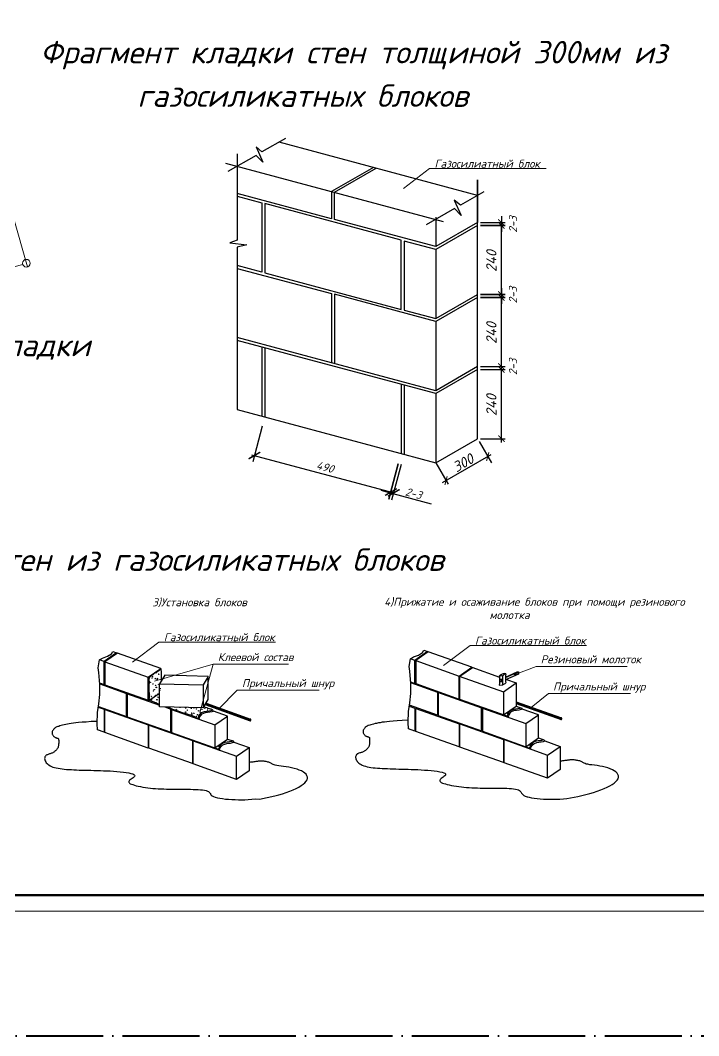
# Model space of a CAD drawing. Header units: millimetres. Extents: x 2279 to 5236, y 896 to 2828.
# Drawn here: x 3839.2 to 4050.9, y 1345.8 to 1662.9 of the extents above; entities that cross this region are included whole.
import ezdxf

# ---------------------------------------------------------------- set-up
doc = ezdxf.new("R2010")
doc.units = ezdxf.units.MM
doc.linetypes.add('ACAD_ISO04W100', pattern=[30, 24, -3, 0, -3])
for name, color, linetype in [('PDF _!!ТОНКАЯ', 7, 'Continuous'), ('PDF _0', 7, 'Continuous'), ('PDF _СПДС_!!ТОНКАЯ', 7, 'Continuous'), ('PDF _Текст', 7, 'Continuous')]:
    doc.layers.add(name, color=color, linetype=linetype)
doc.layers.add('ОС', color=1, linetype='Continuous', lineweight=50)
doc.layers.add('Тонкие', color=83, linetype='Continuous', lineweight=15)
doc.styles.add('PDF ISOCPEUR Italic', font='isocpeui.ttf')

msp = doc.modelspace()

# ---------------------------------------------------------------- linework, layer by layer
at = {"linetype": 'ByBlock', "lineweight": 20, "ltscale": 10}
msp.add_line((3794.04, 1751.52), (3841.42, 1585.9), dxfattribs=at)
at = {"color": 242, "linetype": 'ACAD_ISO04W100', "lineweight": 40, "true_color": 0xcd2027}
msp.add_lwpolyline([(3389.53, 1345.78), (4309.17, 1345.78), (4309.17, 2007.21), (3389.53, 2007.21)], close=True, dxfattribs=at)
at = {"linetype": 'ByBlock', "lineweight": 15, "ltscale": 10}
msp.add_circle((3841.1, 1587.03), 1.2, dxfattribs=at)
msp.add_arc((3789.4, 1767.31), 187.65, 229.4174, 285.6384, dxfattribs=at)
at = {"layer": 'PDF _!!ТОНКАЯ', "lineweight": 25}
for points in [[(3921.91, 1625.95), (3914.62, 1621.76), (3912.76, 1623.33), (3914.88, 1618.54), (3912.76, 1620.66), (3904, 1615.62)], [(3981.85, 1608.21), (3919.96, 1624.81)], [(3906.92, 1621.21), (3906.92, 1594.2), (3904.63, 1593.35), (3909.84, 1592.8), (3906.92, 1592.08), (3906.92, 1541.32), (3968.85, 1524.73), (3981.85, 1532.22), (3981.85, 1613.04), (3981.85, 1599.74), (3968.85, 1592.21)], [(3903.28, 1618.29), (3971.22, 1600.08)], [(3949.38, 1616.93), (3936.34, 1609.4), (3936.34, 1600.93), (3906.92, 1608.8)], [(3968.85, 1601.44), (3968.85, 1592.21), (3937.23, 1600.68), (3937.23, 1609.19), (3950.23, 1616.68)], [(3906.92, 1607.92), (3914.62, 1605.84), (3914.62, 1584.25), (3906.92, 1586.32)], [(3983.84, 1609.35), (3976.56, 1605.16), (3974.65, 1606.73), (3976.77, 1601.95), (3974.7, 1604.06), (3965.89, 1599.03)], [(3989.34, 1601.73), (3989.34, 1599.74), (3989.34, 1598.81), (3989.34, 1596.82)], [(3981.85, 1598.81), (3968.85, 1591.32), (3958.99, 1593.94), (3958.99, 1572.35), (3968.85, 1569.73), (3981.85, 1577.22)], [(3982.87, 1599.74), (3990.57, 1599.74)], [(3989.34, 1576), (3989.34, 1600.08)], [(3968.85, 1591.32), (3968.85, 1569.73)], [(3906.92, 1585.39), (3936.34, 1577.52), (3936.34, 1555.93)], [(3989.34, 1579.21), (3989.34, 1577.22), (3989.34, 1576.33), (3989.34, 1574.34)], [(3981.85, 1576.33), (3968.85, 1568.8), (3937.23, 1577.31), (3937.23, 1555.67)], [(3989.34, 1553.47), (3989.34, 1577.56)], [(3968.85, 1568.8), (3968.85, 1547.21)], [(3981.85, 1554.74), (3968.85, 1547.21), (3906.92, 1563.8)], [(3981.85, 1553.85), (3968.85, 1546.32), (3937.23, 1554.79), (3906.92, 1562.91)], [(3914.62, 1560.84), (3914.62, 1539.25)], [(3915.51, 1560.63), (3915.51, 1538.99)], [(3982.87, 1554.74), (3990.57, 1554.74)], [(3982.87, 1553.85), (3990.57, 1553.85)], [(3989.34, 1530.99), (3989.34, 1555.08)], [(3958.1, 1549.2), (3958.1, 1527.61)], [(3958.99, 1548.94), (3958.99, 1527.35)], [(3968.85, 1546.32), (3968.85, 1524.73), (3972.71, 1518.04)], [(3914.71, 1536.12), (3911.74, 1525.02)], [(3982.87, 1532.22), (3990.57, 1532.22)], [(3982.36, 1531.37), (3986.21, 1524.69)], [(3911.32, 1527.23), (3955.86, 1515.29)], [(3971.01, 1518.5), (3986.17, 1527.27)], [(3958.06, 1524.15), (3955.06, 1513.06)], [(3967.5, 1511.79), (3955.61, 1515), (3954.72, 1515.22), (3951.8, 1516.02)]]:
    msp.add_lwpolyline(points, dxfattribs=at)
for points in [[(3958.1, 1572.61), (3958.1, 1594.2), (3915.51, 1605.63), (3915.51, 1584)], [(3990.57, 1598.81), (3982.87, 1598.81)], [(3990.57, 1577.22), (3982.87, 1577.22)], [(3990.57, 1576.33), (3982.87, 1576.33)], [(3954.21, 1513.31), (3957.17, 1524.36)]]:
    msp.add_lwpolyline(points, close=True, dxfattribs=at)
at = {"layer": 'PDF _!!ТОНКАЯ', "transparency": 33554559}
for points in [[(3988.46, 1600.85), (3988.24, 1600.63), (3990.44, 1598.86)], [(3988.24, 1600.63), (3990.44, 1598.86), (3990.23, 1598.64)], [(3990.44, 1597.92), (3988.24, 1599.74), (3988.46, 1599.96)], [(3990.44, 1597.92), (3988.24, 1599.74), (3988.46, 1599.96)], [(3990.23, 1597.71), (3990.44, 1597.92), (3988.24, 1599.74)], [(3990.23, 1597.71), (3990.44, 1597.92), (3988.24, 1599.74)], [(3988.46, 1578.32), (3988.24, 1578.11), (3990.44, 1576.33)], [(3988.46, 1578.32), (3988.24, 1578.11), (3990.44, 1576.33)], [(3988.24, 1578.11), (3990.44, 1576.33), (3990.23, 1576.12)], [(3988.24, 1578.11), (3990.44, 1576.33), (3990.23, 1576.12)], [(3990.44, 1575.44), (3988.24, 1577.22), (3988.46, 1577.43)], [(3990.44, 1575.44), (3988.24, 1577.22), (3988.46, 1577.43)], [(3990.23, 1575.23), (3990.44, 1575.44), (3988.24, 1577.22)], [(3990.23, 1575.23), (3990.44, 1575.44), (3988.24, 1577.22)], [(3988.46, 1555.84), (3988.24, 1555.63), (3990.44, 1553.85)], [(3988.24, 1555.63), (3990.44, 1553.85), (3990.23, 1553.64)], [(3990.44, 1552.92), (3988.24, 1554.74), (3988.46, 1554.95)], [(3990.23, 1552.71), (3990.44, 1552.92), (3988.24, 1554.74)], [(3988.46, 1533.32), (3988.24, 1533.11), (3990.44, 1531.33)], [(3988.24, 1533.11), (3990.44, 1531.33), (3990.23, 1531.12)], [(3984.56, 1525.32), (3984.86, 1525.24), (3985.32, 1528.03)], [(3984.86, 1525.24), (3985.32, 1528.03), (3985.62, 1527.95)], [(3972.28, 1520.54), (3971.86, 1517.7), (3971.56, 1517.78)], [(3972.58, 1520.45), (3972.28, 1520.54), (3971.86, 1517.7)]]:
    msp.add_solid(points, dxfattribs=at)
at = {"layer": 'PDF _0', "lineweight": 25}
for points in [[(3863.53, 1448.35), (3865.31, 1447.72), (3865.31, 1440.52), (3863.24, 1441.28), (3863.15, 1443.19), (3863.24, 1446.66), (3863.7, 1449.37), (3863.96, 1452.29), (3863.96, 1455.42), (3863.7, 1459.23), (3863.53, 1460.67), (3863.91, 1463.13), (3864.8, 1463.68), (3866.41, 1464.27), (3867.6, 1465.03), (3868.1, 1465.75), (3869.25, 1465.37), (3865.31, 1462.62), (3863.91, 1463.13)], [(3869.25, 1465.37), (3869.5, 1465.29)], [(3960.61, 1448.73), (3962.38, 1448.1), (3962.38, 1440.9), (3960.31, 1441.66), (3960.22, 1443.57), (3960.31, 1447.04), (3960.78, 1449.71), (3961.03, 1452.67), (3961.03, 1455.8), (3960.78, 1459.61), (3960.61, 1461.05), (3960.99, 1463.47), (3961.88, 1464.06), (3963.44, 1464.65), (3964.67, 1465.41), (3965.18, 1466.13), (3966.32, 1465.75), (3962.38, 1463), (3960.99, 1463.47)], [(3966.32, 1465.75), (3966.53, 1465.67)], [(3863.91, 1455.93), (3865.31, 1455.42), (3865.31, 1462.62), (3865.56, 1462.54), (3865.56, 1455.34), (3879.11, 1450.51), (3879.11, 1457.71), (3879.41, 1457.54)], [(3960.99, 1456.27), (3962.38, 1455.8), (3962.38, 1463), (3962.6, 1462.92), (3962.6, 1455.72), (3976.18, 1450.89), (3976.18, 1458.09), (3989.99, 1453.18), (3993.92, 1455.93), (3993.92, 1448.73), (3995.62, 1448.1), (3995.87, 1447.76), (3995.53, 1447.63), (3994.81, 1447.46), (3994.05, 1447.38), (3993.42, 1447.29), (3992.4, 1446.91), (3991.98, 1446.45), (3991.64, 1445.94), (3991.55, 1445.52), (3991.43, 1445.35), (3991.43, 1445.22), (3991.13, 1445.56), (3976.4, 1450.81), (3976.4, 1458.01), (3980.33, 1460.76)], [(3883.22, 1456.61), (3883.22, 1457.71), (3883.22, 1459.28), (3883.18, 1460.29), (3882.5, 1459.78), (3881.78, 1459.32), (3880.97, 1458.89), (3880.59, 1458.51), (3879.92, 1458.05), (3879.41, 1457.54), (3879.32, 1456.95), (3879.37, 1456.14), (3879.32, 1455.25), (3879.32, 1454.24), (3879.32, 1453.65), (3879.37, 1452.38), (3879.37, 1451.53), (3879.32, 1450.47), (3882.63, 1452.76)], [(3881.74, 1459.06), (3881.61, 1459.06), (3881.74, 1459.19)], [(3881.74, 1459.02), (3881.74, 1459.15)], [(3882.5, 1458.6), (3882.37, 1458.68), (3882.54, 1458.77)], [(3882.5, 1458.56), (3882.54, 1458.73)], [(3883.18, 1460.29), (3883.05, 1460.46)], [(3980.12, 1460.84), (3988.72, 1457.75)], [(3990.71, 1458.81), (3990.62, 1458.17), (3990.62, 1457.16), (3990.62, 1456.52), (3990.66, 1456.4), (3990.71, 1455.93), (3990.41, 1455.63), (3990.2, 1455.51), (3989.82, 1455.3)], [(3990.62, 1457.75), (3994.3, 1459.4), (3994.69, 1459.44), (3994.73, 1458.68), (3990.62, 1456.86)], [(3990.62, 1457.62), (3994.69, 1459.44)], [(3863.96, 1455.68), (3872.34, 1452.67)], [(3879.92, 1456.1), (3879.79, 1456.19), (3879.96, 1456.23)], [(3879.92, 1456.06), (3879.96, 1456.19)], [(3880.38, 1457.41), (3880.21, 1457.41), (3880.34, 1457.54)], [(3880.38, 1457.37), (3880.34, 1457.5)], [(3880.51, 1457.84), (3880.38, 1457.92), (3880.55, 1457.96)], [(3880.51, 1457.79), (3880.55, 1457.92)], [(3880.68, 1455.59), (3880.55, 1455.59), (3880.68, 1455.76)], [(3880.68, 1455.55), (3880.68, 1455.72)], [(3881.4, 1457.2), (3881.19, 1457.24), (3881.4, 1457.41), (3881.4, 1457.16)], [(3881.91, 1456.86), (3881.82, 1456.95), (3881.99, 1456.99), (3881.91, 1456.82)], [(3882.07, 1457.24), (3881.95, 1457.24), (3882.07, 1457.41)], [(3882.07, 1457.2), (3882.07, 1457.37)], [(3882.37, 1455.55), (3882.41, 1455.42), (3882.29, 1455.47), (3882.37, 1455.59)], [(3896.21, 1448.14), (3897.82, 1450.77), (3897.82, 1457.96), (3884.32, 1458.34), (3882.63, 1455.68)], [(3897.82, 1457.96), (3896.21, 1455.34), (3896.21, 1448.14), (3882.63, 1448.48), (3882.63, 1455.68), (3896.21, 1455.34)], [(3960.99, 1456.06), (3969.37, 1453.05), (3969.37, 1445.86), (3960.65, 1448.99)], [(3988.67, 1458.09), (3989.1, 1458.17), (3989.48, 1458.22), (3989.82, 1458.17)], [(3988.97, 1457.03), (3989.1, 1457.07), (3989.48, 1457.12), (3989.48, 1456.35), (3989.35, 1456.31)], [(3989.35, 1457.03), (3989.48, 1457.12)], [(3990.92, 1456.99), (3993.92, 1455.93)], [(3863.57, 1448.61), (3872.34, 1445.47), (3872.34, 1452.67), (3882.63, 1449.03)], [(3872.55, 1452.59), (3872.55, 1445.39), (3886.14, 1440.56), (3886.14, 1447.76), (3886.35, 1447.68), (3899.9, 1442.85), (3903.83, 1445.6)], [(3879.32, 1454.49), (3879.37, 1454.49)], [(3879.32, 1454.32), (3879.37, 1454.45)], [(3879.37, 1452.25), (3879.45, 1452.33), (3879.49, 1452.08)], [(3880.76, 1453.39), (3880.64, 1453.48), (3880.8, 1453.52)], [(3880.76, 1453.35), (3880.8, 1453.48)], [(3881.02, 1453.9), (3881.02, 1453.77), (3880.89, 1453.81), (3881.02, 1453.94)], [(3881.36, 1455.13), (3881.23, 1455.21), (3881.4, 1455.25), (3881.36, 1455.08)], [(3881.69, 1454.66), (3881.74, 1454.45), (3881.52, 1454.49), (3881.69, 1454.7)], [(3882.16, 1452.42), (3882.07, 1452.5), (3882.24, 1452.54), (3882.2, 1452.46)], [(3882.75, 1453.65), (3882.63, 1453.65), (3882.71, 1453.77), (3882.75, 1453.6)], [(3882.79, 1454.15), (3882.67, 1454.24), (3882.84, 1454.28), (3882.79, 1454.11)], [(3969.37, 1453.05), (3983.17, 1448.14)], [(3969.62, 1452.97), (3969.62, 1445.77), (3983.17, 1440.94), (3983.17, 1448.14), (3983.42, 1448.06), (3996.97, 1443.23), (4000.91, 1445.98)], [(3989.99, 1453.18), (3989.99, 1445.98), (3993.92, 1448.73)], [(3882.63, 1449.2), (3880.47, 1450.17), (3879.11, 1450.51)], [(3879.37, 1452.12), (3879.49, 1452.12)], [(3879.66, 1452.12), (3879.49, 1452.16), (3879.62, 1452.29)], [(3879.62, 1452.08), (3879.62, 1452.25)], [(3880.13, 1450.89), (3880.17, 1450.77), (3880, 1450.81), (3880.13, 1450.94)], [(3880.17, 1451.66), (3880.04, 1451.74), (3880.21, 1451.78)], [(3880.21, 1450.77), (3880.17, 1450.64), (3880.04, 1450.72), (3880.21, 1450.81)], [(3880.17, 1451.61), (3880.21, 1451.74)], [(3880.25, 1451.06), (3880.34, 1451.06)], [(3880.34, 1451.02), (3880.34, 1451.15)], [(3881.36, 1451.99), (3881.23, 1451.99), (3881.36, 1452.12)], [(3881.36, 1451.95), (3881.36, 1452.08)], [(3881.61, 1449.71), (3881.48, 1449.79), (3881.65, 1449.83)], [(3881.61, 1449.67), (3881.65, 1449.79)], [(3881.86, 1450.64), (3881.74, 1450.64), (3881.86, 1450.77), (3881.86, 1450.6)], [(3882.2, 1451.44), (3882.07, 1451.53), (3882.24, 1451.57)], [(3882.16, 1451.4), (3882.24, 1451.53)], [(3882.63, 1449.2), (3882.63, 1449.2)], [(3896.85, 1449.16), (3910.9, 1444.12)], [(3896.93, 1449.12), (3897.36, 1449.54)], [(3897.15, 1449.58), (3911.03, 1444.67)], [(3897.23, 1448.99), (3897.65, 1449.41)], [(3897.57, 1448.9), (3897.95, 1449.28)], [(3897.87, 1448.78), (3898.29, 1449.2)], [(3993.92, 1450.09), (4008.06, 1445.05)], [(3993.92, 1450.05), (3993.92, 1450.05)], [(3993.92, 1449.62), (3994.26, 1449.96)], [(3993.92, 1449.5), (4007.98, 1444.5)], [(3994.13, 1449.41), (3994.56, 1449.83)], [(3994.47, 1449.33), (3994.85, 1449.75)], [(3994.77, 1449.2), (3995.19, 1449.62)], [(3995.07, 1449.12), (3995.49, 1449.5)], [(3995.4, 1448.99), (3995.83, 1449.41)], [(3995.7, 1448.86), (3996.12, 1449.28)], [(3996.04, 1448.78), (3996.42, 1449.16)], [(3884.28, 1448.44), (3886.14, 1447.76)], [(3885.25, 1448.4), (3885.63, 1448.27), (3886.69, 1447.8), (3887.49, 1447.55), (3889.7, 1446.74), (3890.46, 1446.45), (3891.43, 1446.15), (3892.32, 1445.94), (3893.51, 1445.47), (3894.31, 1445.09), (3894.73, 1444.97), (3894.99, 1444.59), (3894.99, 1444.71), (3895.16, 1444.92), (3895.24, 1445.35), (3895.58, 1445.81), (3896, 1446.32), (3897.02, 1446.7), (3897.61, 1446.79), (3898.37, 1446.87), (3899.09, 1447), (3899.47, 1447.17)], [(3886.35, 1447.68), (3886.35, 1440.48), (3901.08, 1435.27), (3901.38, 1434.89), (3901.38, 1435.02), (3901.51, 1435.23), (3901.59, 1435.65), (3901.93, 1436.12), (3902.35, 1436.58), (3903.37, 1436.97), (3904, 1437.09), (3904.77, 1437.18), (3905.44, 1437.3), (3905.82, 1437.47)], [(3887.37, 1448.35), (3887.37, 1448.35)], [(3887.96, 1447.68), (3887.92, 1447.55), (3887.79, 1447.63), (3887.96, 1447.72)], [(3888.21, 1447.29), (3888.3, 1447.38)], [(3888.3, 1447.25), (3888.3, 1447.34)], [(3889.1, 1448.23), (3888.98, 1448.23), (3889.02, 1448.31)], [(3889.1, 1448.18), (3889.06, 1448.31)], [(3890.8, 1448.18), (3890.84, 1448.06), (3890.67, 1448.1), (3890.8, 1448.23)], [(3890.88, 1446.74), (3890.67, 1446.79), (3890.88, 1446.96), (3890.88, 1446.7)], [(3891.01, 1446.28), (3891.13, 1446.41), (3891.13, 1446.24)], [(3891.05, 1446.28), (3891.13, 1446.28)], [(3891.35, 1447.38), (3891.26, 1447.46), (3891.43, 1447.51)], [(3891.35, 1447.34), (3891.39, 1447.51)], [(3892.53, 1447.93), (3892.4, 1447.93), (3892.53, 1448.06), (3892.53, 1447.89)], [(3892.79, 1446.41), (3892.66, 1446.49), (3892.83, 1446.58)], [(3892.87, 1446.11), (3892.74, 1446.11), (3892.83, 1446.28)], [(3892.79, 1446.36), (3892.83, 1446.53)], [(3892.87, 1446.07), (3892.83, 1446.24)], [(3893.46, 1446.36), (3893.25, 1446.36), (3893.42, 1446.58)], [(3893.29, 1448.18), (3893.38, 1448.14)], [(3893.38, 1448.1), (3893.42, 1448.18)], [(3893.46, 1446.32), (3893.42, 1446.53)], [(3894.22, 1447.89), (3894.27, 1447.76), (3894.14, 1447.8), (3894.22, 1447.93)], [(3894.61, 1445.98), (3894.44, 1445.98), (3894.56, 1446.11)], [(3894.61, 1445.94), (3894.56, 1446.07)], [(3894.86, 1447.29), (3894.82, 1447.17), (3894.69, 1447.25), (3894.86, 1447.34)], [(3894.73, 1444.97), (3894.73, 1445.09), (3894.86, 1445.26), (3894.94, 1445.69), (3895.28, 1446.19), (3895.71, 1446.66), (3896.72, 1447.04), (3897.36, 1447.13), (3898.12, 1447.21), (3898.8, 1447.38), (3899.18, 1447.51), (3898.8, 1447.76), (3898.59, 1447.8), (3898.2, 1447.85), (3897.87, 1447.93), (3897.74, 1448.01), (3897.53, 1448.18), (3896.98, 1448.31), (3896.77, 1448.4), (3896.6, 1448.44)], [(3896, 1447.63), (3895.83, 1447.63), (3895.96, 1447.76)], [(3896, 1447.59), (3895.96, 1447.72)], [(3896.81, 1447.97), (3896.72, 1448.06), (3896.89, 1448.1)], [(3896.81, 1447.93), (3896.89, 1448.06)], [(3897.7, 1447.46), (3897.57, 1447.46), (3897.7, 1447.63)], [(3897.7, 1447.42), (3897.7, 1447.59)], [(3898.16, 1448.65), (3898.59, 1449.07)], [(3898.5, 1448.56), (3898.88, 1448.95)], [(3898.8, 1448.44), (3899.22, 1448.86)], [(3899.09, 1448.31), (3899.52, 1448.73)], [(3899.9, 1442.85), (3899.9, 1435.65), (3903.83, 1438.4), (3903.83, 1445.6), (3899.47, 1447.17), (3899.18, 1447.51)], [(3899.43, 1448.23), (3899.86, 1448.65)], [(3899.73, 1448.1), (3900.15, 1448.52)], [(3900.07, 1448.01), (3900.45, 1448.4)], [(3900.36, 1447.89), (3900.79, 1448.31)], [(3900.66, 1447.76), (3901.08, 1448.18)], [(3901, 1447.68), (3901.42, 1448.06)], [(3901.29, 1447.55), (3901.72, 1447.97)], [(3901.63, 1447.42), (3902.01, 1447.85)], [(3901.93, 1447.34), (3902.35, 1447.76)], [(3902.23, 1447.21), (3902.65, 1447.63)], [(3902.56, 1447.13), (3902.99, 1447.51)], [(3902.86, 1447), (3903.28, 1447.42)], [(3903.2, 1446.87), (3903.58, 1447.29)], [(3903.5, 1446.79), (3903.92, 1447.17)], [(3903.79, 1446.66), (3904.22, 1447.08)], [(3904.13, 1446.53), (3904.55, 1446.96)], [(3904.43, 1446.45), (3904.85, 1446.87)], [(3904.77, 1446.32), (3905.15, 1446.74)], [(3905.06, 1446.19), (3905.49, 1446.62)], [(3905.36, 1446.11), (3905.78, 1446.53)], [(3905.7, 1445.98), (3906.08, 1446.41)], [(3905.99, 1445.9), (3906.42, 1446.28)], [(3906.33, 1445.77), (3906.71, 1446.19)], [(3906.63, 1445.64), (3907.05, 1446.07)], [(3983.42, 1448.06), (3983.42, 1440.86), (3998.16, 1435.61), (3998.41, 1435.27), (3998.41, 1435.4), (3998.58, 1435.61), (3998.66, 1436.03), (3999, 1436.5), (3999.43, 1436.97), (4000.44, 1437.35), (4001.04, 1437.47), (4001.8, 1437.56), (4002.52, 1437.68), (4002.9, 1437.85)], [(3995.62, 1448.1), (3995.24, 1447.97), (3994.52, 1447.85), (3993.75, 1447.72), (3993.12, 1447.63), (3992.15, 1447.25), (3991.72, 1446.79), (3991.38, 1446.32), (3991.26, 1445.9), (3991.13, 1445.69), (3991.13, 1445.56)], [(3991.34, 1446.28), (3991.21, 1446.36), (3991.38, 1446.41)], [(3991.34, 1446.24), (3991.38, 1446.32), (3991.38, 1446.36)], [(3991.55, 1446.58), (3991.43, 1446.58), (3991.64, 1446.79)], [(3991.64, 1446.7), (3991.64, 1446.74)], [(3991.85, 1446.96), (3991.76, 1446.96), (3991.89, 1447.08)], [(3991.89, 1447), (3991.89, 1447.04)], [(3996.97, 1443.23), (3996.97, 1436.03), (4000.91, 1438.79), (4000.91, 1445.98), (3995.87, 1447.76)], [(3996.34, 1448.65), (3996.76, 1449.07)], [(3996.63, 1448.52), (3997.06, 1448.95)], [(3996.97, 1448.44), (3997.39, 1448.86)], [(3997.27, 1448.31), (3997.69, 1448.73)], [(3997.61, 1448.18), (3997.99, 1448.61)], [(3997.9, 1448.1), (3998.33, 1448.52)], [(3998.2, 1447.97), (3998.62, 1448.4)], [(3998.54, 1447.89), (3998.96, 1448.27)], [(3998.83, 1447.76), (3999.26, 1448.18)], [(3999.17, 1447.63), (3999.55, 1448.06)], [(3999.47, 1447.55), (3999.89, 1447.93)], [(3999.77, 1447.42), (4000.19, 1447.85)], [(4000.1, 1447.29), (4000.53, 1447.72)], [(4000.4, 1447.21), (4000.82, 1447.63)], [(4000.74, 1447.08), (4001.12, 1447.51)], [(4001.04, 1447), (4001.46, 1447.38)], [(4001.33, 1446.87), (4001.76, 1447.29)], [(4001.67, 1446.74), (4002.05, 1447.17)], [(4001.97, 1446.66), (4002.39, 1447.04)], [(4002.31, 1446.53), (4002.69, 1446.96)], [(4002.6, 1446.41), (4003.03, 1446.83)], [(4002.9, 1446.32), (4003.32, 1446.74)], [(4003.24, 1446.19), (4003.62, 1446.62)], [(4003.53, 1446.11), (4003.96, 1446.49)], [(4003.83, 1445.98), (4004.25, 1446.41)], [(4004.17, 1445.86), (4004.59, 1446.28)], [(4004.46, 1445.77), (4004.89, 1446.15)], [(4004.8, 1445.64), (4005.18, 1446.07)], [(3863.19, 1443.95), (3861.33, 1443.87), (3859.76, 1443.74), (3858.49, 1443.65), (3857.39, 1443.57), (3856.5, 1443.44), (3855.74, 1443.36), (3855.07, 1443.27), (3854.47, 1443.15), (3853.88, 1443.06), (3853.37, 1442.93), (3852.86, 1442.85), (3852.36, 1442.72), (3851.93, 1442.64), (3851.51, 1442.51), (3851.17, 1442.38), (3850.87, 1442.3), (3850.58, 1442.21), (3850.37, 1442.09), (3850.2, 1442), (3850.03, 1441.92), (3849.9, 1441.79), (3849.82, 1441.71), (3849.69, 1441.58), (3849.6, 1441.49), (3849.52, 1441.37), (3849.43, 1441.24), (3849.35, 1441.11), (3849.27, 1440.94), (3849.18, 1440.82), (3849.14, 1440.65), (3849.1, 1440.48), (3849.1, 1440.31), (3849.14, 1440.14), (3849.18, 1439.97), (3849.22, 1439.8), (3849.31, 1439.63), (3849.43, 1439.51), (3849.56, 1439.34), (3849.69, 1439.21), (3849.82, 1439.08), (3849.94, 1439), (3850.11, 1438.91), (3850.24, 1438.87), (3850.37, 1438.83), (3850.49, 1438.79), (3850.62, 1438.74), (3850.75, 1438.74), (3850.83, 1438.7), (3850.92, 1438.66), (3851, 1438.62), (3851.04, 1438.62), (3851.09, 1438.53), (3851.09, 1438.49), (3851.13, 1438.45), (3851.13, 1438.36), (3851.13, 1438.32), (3851.13, 1438.24), (3851.13, 1438.15), (3851.17, 1438.07), (3851.17, 1437.94), (3851.17, 1437.85), (3851.17, 1437.73), (3851.17, 1437.56), (3851.17, 1437.43), (3851.17, 1437.26), (3851.17, 1437.05), (3851.13, 1436.88), (3851.13, 1436.67), (3851.13, 1436.5), (3851.09, 1436.29), (3851.04, 1436.12), (3851, 1435.95), (3850.96, 1435.78), (3850.87, 1435.65), (3850.79, 1435.48), (3850.7, 1435.36), (3850.62, 1435.23), (3850.49, 1435.1), (3850.37, 1434.98), (3850.24, 1434.85), (3850.11, 1434.72), (3849.99, 1434.59), (3849.82, 1434.47), (3849.65, 1434.34), (3849.48, 1434.26), (3849.31, 1434.13), (3849.14, 1434.04), (3848.93, 1433.96), (3848.72, 1433.87), (3848.5, 1433.83), (3848.29, 1433.75), (3848.08, 1433.71), (3847.87, 1433.62), (3847.66, 1433.54), (3847.45, 1433.45), (3847.28, 1433.37), (3847.15, 1433.24), (3847.02, 1433.07), (3846.89, 1432.9), (3846.85, 1432.73), (3846.81, 1432.52), (3846.77, 1432.31), (3846.81, 1432.05), (3846.85, 1431.84), (3846.98, 1431.59), (3847.11, 1431.29), (3847.28, 1431.04), (3847.53, 1430.78), (3847.78, 1430.53), (3848.08, 1430.32), (3848.46, 1430.06), (3848.88, 1429.85), (3849.31, 1429.68), (3849.82, 1429.56), (3850.37, 1429.39), (3850.96, 1429.3), (3851.59, 1429.18), (3852.23, 1429.09), (3852.91, 1429.05), (3853.63, 1428.96), (3854.39, 1428.92), (3855.15, 1428.88), (3855.91, 1428.84), (3856.72, 1428.79), (3857.56, 1428.75), (3858.45, 1428.71), (3859.34, 1428.71), (3860.23, 1428.67), (3861.2, 1428.67), (3862.18, 1428.63), (3863.15, 1428.63), (3864.17, 1428.58), (3865.18, 1428.54), (3866.2, 1428.5), (3867.26, 1428.46), (3868.32, 1428.37), (3869.33, 1428.29), (3870.39, 1428.2), (3871.36, 1428.12), (3872.25, 1427.99), (3873.06, 1427.86), (3873.73, 1427.69), (3874.29, 1427.52), (3874.67, 1427.36), (3874.88, 1427.14), (3874.92, 1426.97), (3874.79, 1426.76), (3874.62, 1426.55), (3874.37, 1426.34), (3874.07, 1426.13), (3873.78, 1425.92), (3873.52, 1425.7), (3873.31, 1425.53), (3873.14, 1425.32), (3873.06, 1425.15), (3873.06, 1424.98), (3873.14, 1424.82), (3873.31, 1424.65), (3873.52, 1424.48), (3873.86, 1424.31), (3874.29, 1424.18), (3874.79, 1424.01), (3875.39, 1423.84), (3876.02, 1423.71), (3876.74, 1423.55), (3877.46, 1423.42), (3878.22, 1423.29), (3879.03, 1423.21), (3879.79, 1423.08), (3880.59, 1422.99), (3881.4, 1422.95), (3882.24, 1422.87), (3883.05, 1422.83), (3883.94, 1422.83), (3884.78, 1422.78), (3885.72, 1422.74), (3886.65, 1422.74), (3887.58, 1422.74), (3888.55, 1422.74), (3889.48, 1422.74), (3890.46, 1422.74), (3891.39, 1422.74), (3892.28, 1422.74), (3893.12, 1422.7), (3893.97, 1422.66), (3894.73, 1422.66), (3895.41, 1422.57), (3896.09, 1422.53), (3896.64, 1422.44), (3897.15, 1422.32), (3897.57, 1422.19), (3897.91, 1422.02), (3898.16, 1421.81), (3898.33, 1421.6), (3898.46, 1421.39), (3898.63, 1421.13), (3898.8, 1420.92), (3899.01, 1420.67)], [(3894.27, 1445.56), (3894.22, 1445.43), (3894.1, 1445.52), (3894.27, 1445.6)], [(3906.93, 1445.56), (3907.35, 1445.94)], [(3907.26, 1445.43), (3907.65, 1445.86)], [(3907.56, 1445.31), (3907.98, 1445.73)], [(3907.86, 1445.22), (3908.28, 1445.64)], [(3908.2, 1445.09), (3908.62, 1445.52)], [(3908.49, 1445.01), (3908.92, 1445.39)], [(3908.83, 1444.88), (3909.21, 1445.31)], [(3909.13, 1444.75), (3909.55, 1445.18)], [(3909.42, 1444.67), (3909.85, 1445.05)], [(3909.76, 1444.54), (3910.1, 1444.88), (3910.19, 1444.97)], [(3910.06, 1444.42), (3910.48, 1444.84)], [(3910.4, 1444.33), (3910.78, 1444.75)], [(3910.69, 1444.2), (3910.78, 1444.29)], [(3960.22, 1444.33), (3958.4, 1444.2), (3956.84, 1444.12), (3955.57, 1444.04), (3954.47, 1443.91), (3953.58, 1443.82), (3952.82, 1443.74), (3952.14, 1443.65), (3951.55, 1443.53), (3950.95, 1443.44), (3950.4, 1443.32), (3949.9, 1443.23), (3949.43, 1443.1), (3949.01, 1442.98), (3948.58, 1442.89), (3948.24, 1442.77), (3947.91, 1442.68), (3947.65, 1442.6), (3947.44, 1442.47), (3947.27, 1442.38), (3947.1, 1442.3), (3946.97, 1442.17), (3946.85, 1442.09), (3946.76, 1441.96), (3946.68, 1441.88), (3946.59, 1441.75), (3946.47, 1441.62), (3946.38, 1441.45), (3946.3, 1441.33), (3946.25, 1441.2), (3946.21, 1441.03), (3946.17, 1440.86), (3946.17, 1440.69), (3946.17, 1440.52), (3946.21, 1440.35), (3946.3, 1440.18), (3946.38, 1440.01), (3946.47, 1439.84), (3946.59, 1439.72), (3946.72, 1439.59), (3946.85, 1439.46), (3947.02, 1439.38), (3947.14, 1439.29), (3947.31, 1439.25), (3947.44, 1439.21), (3947.57, 1439.17), (3947.69, 1439.12), (3947.82, 1439.12), (3947.91, 1439.08), (3947.99, 1439.04), (3948.03, 1439), (3948.07, 1438.95), (3948.12, 1438.91), (3948.16, 1438.87), (3948.16, 1438.83), (3948.2, 1438.74), (3948.2, 1438.7), (3948.2, 1438.62), (3948.2, 1438.53), (3948.2, 1438.45), (3948.2, 1438.32), (3948.2, 1438.19), (3948.2, 1438.07), (3948.2, 1437.94), (3948.2, 1437.81), (3948.2, 1437.64), (3948.2, 1437.43), (3948.2, 1437.26), (3948.2, 1437.05), (3948.2, 1436.88), (3948.16, 1436.67), (3948.12, 1436.5), (3948.07, 1436.33), (3948.03, 1436.16), (3947.95, 1436.03), (3947.86, 1435.86), (3947.78, 1435.74), (3947.69, 1435.61), (3947.57, 1435.48), (3947.44, 1435.36), (3947.31, 1435.23), (3947.19, 1435.1), (3947.02, 1434.98), (3946.89, 1434.85), (3946.72, 1434.72), (3946.55, 1434.64), (3946.38, 1434.51), (3946.17, 1434.43), (3946, 1434.34), (3945.79, 1434.26), (3945.58, 1434.21), (3945.32, 1434.13), (3945.11, 1434.09), (3944.9, 1434), (3944.69, 1433.92), (3944.52, 1433.83), (3944.35, 1433.75), (3944.18, 1433.62), (3944.05, 1433.45), (3943.97, 1433.28), (3943.88, 1433.11), (3943.84, 1432.9), (3943.84, 1432.69), (3943.88, 1432.44), (3943.93, 1432.22), (3944.05, 1431.97), (3944.18, 1431.67), (3944.35, 1431.42), (3944.56, 1431.17), (3944.86, 1430.91), (3945.15, 1430.66), (3945.53, 1430.45), (3945.92, 1430.23), (3946.38, 1430.06), (3946.89, 1429.94), (3947.44, 1429.77), (3948.03, 1429.68), (3948.63, 1429.56), (3949.3, 1429.47), (3949.98, 1429.43), (3950.7, 1429.34), (3951.42, 1429.3), (3952.18, 1429.26), (3952.99, 1429.22), (3953.79, 1429.18), (3954.64, 1429.13), (3955.48, 1429.09), (3956.37, 1429.09), (3957.3, 1429.05), (3958.24, 1429.05), (3959.21, 1429.01), (3960.22, 1429.01), (3961.2, 1428.96), (3962.26, 1428.92), (3963.27, 1428.88), (3964.33, 1428.84), (3965.35, 1428.75), (3966.41, 1428.67), (3967.42, 1428.58), (3968.4, 1428.5), (3969.33, 1428.37), (3970.13, 1428.2), (3970.81, 1428.07), (3971.36, 1427.91), (3971.74, 1427.74), (3971.95, 1427.52), (3971.95, 1427.36), (3971.87, 1427.14), (3971.7, 1426.93), (3971.4, 1426.72), (3971.15, 1426.51), (3970.85, 1426.3), (3970.55, 1426.09), (3970.34, 1425.92), (3970.22, 1425.7), (3970.13, 1425.53), (3970.13, 1425.37), (3970.22, 1425.2), (3970.34, 1425.03), (3970.6, 1424.86), (3970.94, 1424.69), (3971.36, 1424.56), (3971.87, 1424.39), (3972.46, 1424.22), (3973.09, 1424.1), (3973.81, 1423.93), (3974.53, 1423.8), (3975.3, 1423.67), (3976.06, 1423.59), (3976.86, 1423.46), (3977.67, 1423.38), (3978.47, 1423.33), (3979.28, 1423.25), (3980.12, 1423.21), (3980.97, 1423.16), (3981.86, 1423.16), (3982.75, 1423.12), (3983.68, 1423.12), (3984.65, 1423.12), (3985.58, 1423.12), (3986.56, 1423.12), (3987.49, 1423.12), (3988.42, 1423.12), (3989.35, 1423.08), (3990.2, 1423.08), (3991, 1423.04), (3991.76, 1422.99), (3992.48, 1422.95), (3993.12, 1422.91), (3993.71, 1422.78), (3994.22, 1422.7), (3994.64, 1422.57), (3994.98, 1422.4), (3995.19, 1422.19), (3995.4, 1421.98), (3995.53, 1421.77), (3995.66, 1421.51), (3995.83, 1421.3), (3996.04, 1421.05), (3996.34, 1420.84), (3996.76, 1420.58), (3997.65, 1420.33)], [(4005.1, 1445.52), (4005.52, 1445.94)], [(4005.4, 1445.43), (4005.82, 1445.86)], [(4005.73, 1445.31), (4006.16, 1445.73)], [(4006.03, 1445.18), (4006.45, 1445.6)], [(4006.37, 1445.09), (4006.75, 1445.52)], [(4006.67, 1444.97), (4007.09, 1445.39)], [(4006.96, 1444.88), (4007.39, 1445.26)], [(4007.3, 1444.75), (4007.72, 1445.18)], [(4007.6, 1444.63), (4007.85, 1444.88)], [(4007.94, 1444.54), (4007.94, 1444.54)], [(4008.02, 1445.05), (4008.02, 1445.05)], [(3906.71, 1425.83), (3906.71, 1433.03), (3910.65, 1435.74), (3910.65, 1428.54), (3906.71, 1425.83), (3893.12, 1430.66), (3893.12, 1437.85), (3906.71, 1433.03)], [(3905.57, 1437.81), (3905.19, 1437.64), (3904.47, 1437.52), (3903.71, 1437.43), (3903.07, 1437.35), (3902.1, 1436.97), (3901.63, 1436.46), (3901.34, 1435.99), (3901.21, 1435.57), (3901.08, 1435.4), (3901.08, 1435.27)], [(3901.8, 1436.63), (3901.72, 1436.63), (3901.85, 1436.75), (3901.85, 1436.67)], [(3903.83, 1438.4), (3905.57, 1437.81), (3905.82, 1437.47), (3910.65, 1435.74)], [(4003.74, 1426.21), (4003.74, 1433.41), (4007.68, 1436.12), (4007.68, 1428.92), (4003.74, 1426.21), (3990.2, 1431.04), (3990.2, 1438.24), (4003.74, 1433.41)], [(4002.6, 1438.19), (4002.22, 1438.02), (4001.54, 1437.9), (4000.78, 1437.81), (4000.15, 1437.73), (3999.13, 1437.35), (3998.71, 1436.84), (3998.37, 1436.37), (3998.28, 1435.95), (3998.16, 1435.74), (3998.16, 1435.61)], [(3998.37, 1436.33), (3998.24, 1436.41), (3998.41, 1436.5)], [(3998.58, 1436.63), (3998.45, 1436.67), (3998.62, 1436.84), (3998.62, 1436.75)], [(3998.83, 1437.01), (3998.79, 1437.01), (3998.88, 1437.13), (3998.92, 1437.05)], [(4000.91, 1438.79), (4002.6, 1438.19), (4002.9, 1437.85), (4007.68, 1436.12)], [(3901.29, 1435.95), (3901.17, 1436.03), (3901.34, 1436.12)], [(3901.29, 1435.91), (3901.34, 1435.99), (3901.34, 1436.08)], [(3901.51, 1436.25), (3901.38, 1436.29), (3901.59, 1436.46), (3901.59, 1436.37)], [(3998.37, 1436.29), (3998.37, 1436.37), (3998.41, 1436.46)], [(3898.8, 1420.92), (3899.09, 1420.67), (3899.47, 1420.45), (3900.02, 1420.29), (3900.7, 1420.07), (3901.46, 1419.95), (3902.31, 1419.82), (3903.24, 1419.69), (3904.22, 1419.61), (3905.23, 1419.57), (3906.25, 1419.52), (3907.26, 1419.48), (3908.28, 1419.48), (3909.3, 1419.48), (3910.35, 1419.57), (3911.41, 1419.65), (3912.47, 1419.73), (3913.83, 1419.65), (3918.61, 1420.67), (3919.84, 1421), (3921.02, 1421.34), (3922.21, 1421.72), (3923.31, 1422.15), (3924.32, 1422.57), (3925.3, 1422.99), (3926.15, 1423.42), (3926.87, 1423.88), (3927.5, 1424.35), (3928.01, 1424.77), (3928.43, 1425.24), (3928.69, 1425.66), (3928.81, 1426.13), (3928.81, 1426.55), (3928.64, 1426.97), (3928.39, 1427.4), (3928.01, 1427.78), (3927.54, 1428.12), (3926.95, 1428.46), (3926.27, 1428.75), (3925.55, 1429.05), (3924.71, 1429.26), (3923.86, 1429.43), (3923.01, 1429.6), (3922.17, 1429.73), (3921.32, 1429.85), (3920.56, 1429.94), (3919.84, 1430.06), (3919.24, 1430.15), (3918.78, 1430.23), (3918.4, 1430.36), (3918.14, 1430.49), (3917.89, 1430.57), (3917.72, 1430.7), (3917.55, 1430.83), (3917.38, 1430.91), (3917.21, 1431.04), (3917, 1431.12), (3916.75, 1431.21), (3916.49, 1431.25), (3916.2, 1431.33), (3915.9, 1431.38), (3915.56, 1431.42), (3915.31, 1431.46), (3915.01, 1431.5), (3914.76, 1431.5), (3914.55, 1431.5), (3914.29, 1431.5), (3914.08, 1431.5), (3913.91, 1431.5), (3913.7, 1431.5), (3913.44, 1431.46), (3913.23, 1431.42), (3912.98, 1431.42), (3912.68, 1431.38), (3912.39, 1431.33), (3912.09, 1431.29), (3911.75, 1431.25), (3911.41, 1431.21), (3911.03, 1431.17), (3910.65, 1431.12)], [(3997.31, 1420.41), (3997.99, 1420.24), (3998.75, 1420.07), (3999.6, 1419.95), (4000.53, 1419.86), (4001.5, 1419.78), (4002.52, 1419.69), (4003.53, 1419.65), (4004.55, 1419.61), (4005.57, 1419.61), (4006.58, 1419.65), (4007.64, 1419.69), (4008.7, 1419.78), (4009.76, 1419.9), (4010.9, 1420.03), (4012.04, 1420.24), (4013.23, 1420.45), (4014.46, 1420.75), (4015.68, 1421.05), (4016.91, 1421.39), (4018.1, 1421.72), (4019.28, 1422.11), (4020.38, 1422.53), (4021.4, 1422.95), (4022.33, 1423.38), (4023.18, 1423.8), (4023.94, 1424.26), (4024.57, 1424.69), (4025.08, 1425.15), (4025.46, 1425.62), (4025.76, 1426.04), (4025.89, 1426.51), (4025.89, 1426.93), (4025.72, 1427.36), (4025.46, 1427.78), (4025.08, 1428.16), (4024.57, 1428.5), (4024.02, 1428.84), (4023.35, 1429.13), (4022.58, 1429.43), (4021.78, 1429.64), (4020.93, 1429.81), (4020.09, 1429.98), (4019.2, 1430.11), (4018.39, 1430.23), (4017.59, 1430.32), (4016.91, 1430.4), (4016.32, 1430.53), (4015.85, 1430.61), (4015.47, 1430.74), (4015.18, 1430.87), (4014.96, 1430.95), (4014.79, 1431.08), (4014.62, 1431.21), (4014.46, 1431.29), (4014.29, 1431.42), (4014.07, 1431.5), (4013.82, 1431.59), (4013.52, 1431.63), (4013.23, 1431.72), (4012.93, 1431.76), (4012.64, 1431.8), (4012.34, 1431.84), (4012.08, 1431.89), (4011.83, 1431.89), (4011.58, 1431.89), (4011.37, 1431.89), (4011.15, 1431.89), (4010.94, 1431.89), (4010.73, 1431.89), (4010.52, 1431.84), (4010.26, 1431.8), (4010.01, 1431.8), (4009.76, 1431.76), (4009.46, 1431.72), (4009.12, 1431.67), (4008.83, 1431.63), (4008.44, 1431.59), (4008.11, 1431.55), (4007.68, 1431.5)]]:
    msp.add_lwpolyline(points, dxfattribs=at)
for points in [[(3883.05, 1460.46), (3869.5, 1465.29), (3865.56, 1462.54), (3879.11, 1457.71)], [(3980.12, 1460.84), (3966.53, 1465.67), (3962.6, 1462.92), (3976.18, 1458.09)], [(3989.56, 1458.73), (3989.18, 1458.51), (3989.01, 1458.39), (3988.67, 1458.09), (3988.72, 1457.62), (3988.76, 1456.78), (3988.76, 1456.19), (3988.76, 1455.89), (3988.67, 1455.21), (3989.82, 1455.3), (3989.82, 1455.76), (3989.77, 1456.61), (3989.77, 1457.54), (3989.82, 1458.17), (3990.16, 1458.47), (3990.32, 1458.64), (3990.71, 1458.81), (3990.32, 1458.85), (3989.94, 1458.81)], [(3988.97, 1457.03), (3989.35, 1457.03), (3989.35, 1456.31), (3988.97, 1456.27)], [(3879.11, 1442.85), (3879.11, 1435.61), (3865.56, 1440.44), (3865.56, 1447.68)], [(3976.18, 1443.19), (3976.18, 1435.99), (3962.6, 1440.82), (3962.6, 1448.01)], [(3910.95, 1444.12), (3910.99, 1444.12), (3911.03, 1444.16), (3911.07, 1444.16), (3911.07, 1444.2), (3911.12, 1444.25), (3911.12, 1444.29), (3911.16, 1444.33), (3911.16, 1444.37), (3911.16, 1444.42), (3911.16, 1444.5), (3911.12, 1444.54), (3911.12, 1444.59), (3911.07, 1444.63), (3911.03, 1444.63), (3911.03, 1444.67), (3910.99, 1444.67), (3910.95, 1444.67), (3910.9, 1444.67), (3910.86, 1444.63), (3910.82, 1444.63), (3910.82, 1444.59), (3910.78, 1444.54), (3910.78, 1444.5), (3910.78, 1444.42), (3910.78, 1444.37), (3910.78, 1444.33), (3910.78, 1444.29), (3910.82, 1444.25), (3910.82, 1444.2), (3910.86, 1444.16), (3910.9, 1444.16), (3910.9, 1444.12)], [(3989.99, 1438.32), (3989.99, 1431.08), (3976.4, 1435.91), (3976.4, 1443.15)], [(4008.02, 1444.5), (4008.06, 1444.5), (4008.11, 1444.5), (4008.15, 1444.54), (4008.15, 1444.59), (4008.19, 1444.63), (4008.19, 1444.67), (4008.19, 1444.71), (4008.23, 1444.75), (4008.23, 1444.8), (4008.19, 1444.88), (4008.19, 1444.92), (4008.15, 1444.97), (4008.11, 1445.01), (4008.06, 1445.05), (4008.02, 1445.05), (4007.98, 1445.05), (4007.94, 1445.01), (4007.89, 1444.97), (4007.85, 1444.92), (4007.85, 1444.88), (4007.85, 1444.8), (4007.81, 1444.75), (4007.85, 1444.71), (4007.85, 1444.67), (4007.85, 1444.63), (4007.89, 1444.59), (4007.94, 1444.54), (4007.94, 1444.5), (4007.98, 1444.5)], [(3892.91, 1437.94), (3892.91, 1430.74), (3879.32, 1435.57), (3879.32, 1442.77)]]:
    msp.add_lwpolyline(points, close=True, dxfattribs=at)
at = {"layer": 'PDF _0', "transparency": 33554559}
for points in [[(3913.99, 1528.24), (3910.56, 1525.7), (3910.31, 1526.12)], [(3914.2, 1527.82), (3913.99, 1528.24), (3910.56, 1525.7)], [(3952.94, 1514.69), (3953.15, 1514.31), (3956.62, 1516.81)], [(3952.94, 1514.69), (3953.15, 1514.31), (3956.62, 1516.81)], [(3953.15, 1514.31), (3956.62, 1516.81), (3956.83, 1516.43)], [(3953.15, 1514.31), (3956.62, 1516.81), (3956.83, 1516.43)], [(3957.47, 1516.56), (3954.04, 1514.06), (3953.83, 1514.44)], [(3957.72, 1516.18), (3957.47, 1516.56), (3954.04, 1514.06)]]:
    msp.add_solid(points, dxfattribs=at)
at = {"layer": 'PDF _СПДС_!!ТОНКАЯ', "lineweight": 20}
for points in [[(3958.74, 1610.37), (3966.95, 1616.59), (4003.31, 1616.59)], [(3874.2, 1462.45), (3882.46, 1468.72), (3918.82, 1468.72)], [(3971.32, 1461.39), (3979.57, 1467.66), (4015.94, 1467.66)], [(3881.1, 1456.48), (3899.35, 1461.77), (3895.2, 1446.66)], [(3899.35, 1461.77), (3922.89, 1461.77)], [(3993.29, 1458.43), (4000.15, 1461.05), (4028.64, 1461.05)], [(3901.04, 1447.72), (3906.84, 1453.69), (3932.5, 1453.69)], [(3998.66, 1448.23), (4004, 1452.63), (4029.61, 1452.63)]]:
    msp.add_lwpolyline(points, dxfattribs=at)
at = {"layer": 'ОС', "color": 7}
msp.add_line((4282.22, 1389.64), (3466.22, 1389.64), dxfattribs=at)
at = {"layer": 'Тонкие', "color": 7}
msp.add_line((4287.22, 1384.64), (3446.22, 1384.64), dxfattribs=at)

# ---------------------------------------------------------------- texts
at = {"layer": 'PDF _Текст', "attachment_point": 7, "style": 'PDF ISOCPEUR Italic'}
for s, insert, char_height in [('Фрагмент кладки стен толщиной 300мм из', (3845.35, 1647.53), 6.9997), ('газосиликатных блоков', (3875.74, 1635.85), 6.9997), ('Газосилиатный блок', (3968.47, 1616.86), 2.4999), ('Дерево-металлический поддон для укладки', (3663.23, 1556.06), 6.9997), ('Процесс кладки стен из газосиликатных блоков', (3757.1, 1489.05), 6.9997), ('3)Установка блоков', (3880.38, 1479.64), 2.4999), ('4)Прижатие и осаживание блоков при помощи резинового', (3952.77, 1479.35), 2.4999), ('молотка', (3985.63, 1475.91), 2.5), ('Газосиликатный блок', (3883.98, 1468.98), 2.4999), ('Газосиликатный блок', (3981.1, 1467.92), 2.4999), ('Клеевой состав', (3900.83, 1462.75), 2.4999), ('Резиновый молоток', (4001.63, 1462.07), 2.4999), ('Причальный шнур', (3908.36, 1453.95), 2.4999), ('Причальный шнур', (4005.48, 1452.9), 2.4999)]:
    msp.add_mtext(s, dxfattribs=dict(at, insert=insert, char_height=char_height))
for s, insert, char_height, rotation in [('2-3', (3994.21, 1596.57), 2.5, 90), ('240', (3987.82, 1584.29), 3.21, 90), ('2-3', (3994.21, 1574.51), 2.5, 90), ('240', (3987.82, 1561.81), 3.21, 90), ('2-3', (3994.21, 1552.08), 2.5, 90), ('240', (3987.82, 1539.29), 3.21, 90), ('300', (3975.33, 1521.59), 3.21, 30.2564), ('490', (3931.39, 1522.87), 2.5, 344.8332), ('2-3', (3959.16, 1514.57), 2.5, 345.4485)]:
    msp.add_mtext(s, dxfattribs=dict(at, insert=insert, char_height=char_height, rotation=rotation))

doc.saveas('drawing.dxf')
